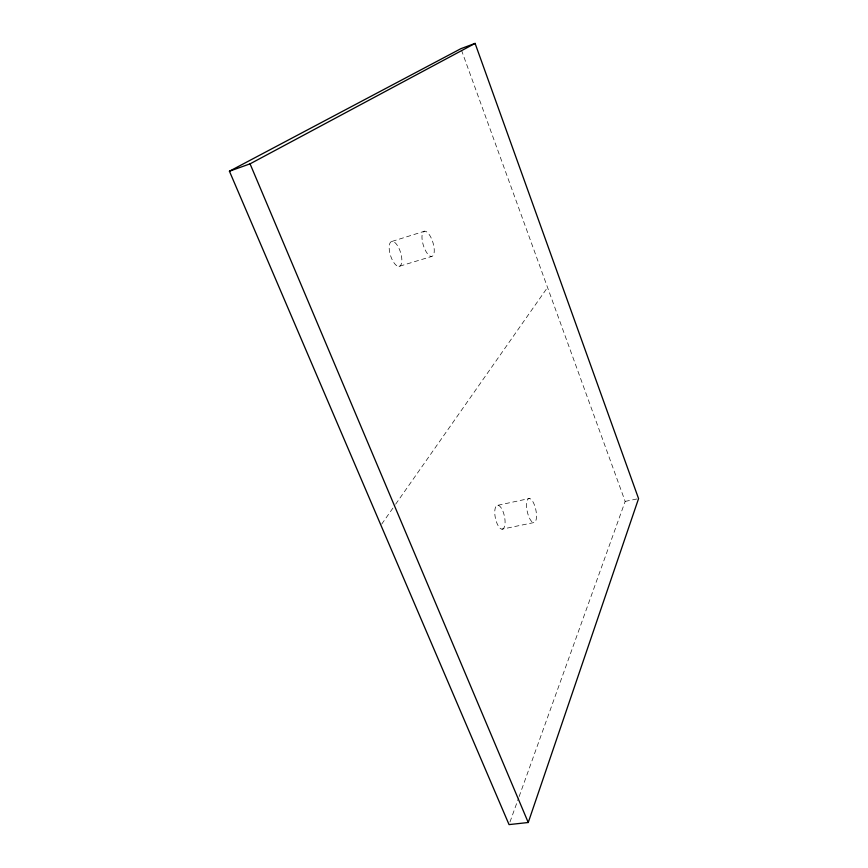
<?xml version="1.0" encoding="UTF-8"?>
<svg xmlns="http://www.w3.org/2000/svg" width="868" height="868" viewBox="0 0 868 868"><rect width="100%" height="100%" fill="white"/><g stroke="black" fill="none" stroke-linecap="round" stroke-linejoin="round"><path stroke-width="0.65" stroke-dasharray="4.34 3.25" d="M509.961 822.05L518.652 797.876M519.107 796.607L625.166 501.4L461.385 49.932M381.703 524.109L394.875 505.306M395.645 504.199L547.545 287.427M392.097 241.38L424.669 231.17M399.041 266.378A13.009 5.262 72.6 0 0 398.325 247.044A13.009 5.262 72.6 0 0 389.179 248.237A13.009 5.262 72.6 0 0 399.041 266.378L431.656 256.461A13.15 4.991 72.8 0 0 430.691 236.986A13.15 4.991 72.8 0 0 421.989 238.016A13.15 4.991 72.8 0 0 431.656 256.461M497.906 505.274L529.426 498.492M625.166 501.4L637.351 498.872M502.008 529.165A12.174 4.622 78.1 0 0 502.973 511.361A12.174 4.622 78.1 0 0 494.782 511.133A12.174 4.622 78.1 0 0 502.008 529.165L533.69 522.612A12.304 4.373 77.9 0 0 534.33 504.688A12.304 4.373 77.9 0 0 526.54 504.351A12.304 4.373 77.9 0 0 533.69 522.612"/><path stroke-width="1.3" d="M528.243 822.506L638.566 498.612L475.1 43.4L460.919 48.662L229.434 171.224L509.049 824.6L528.243 822.506L250.06 163.846L475.1 43.4M229.434 171.224L250.06 163.846"/></g></svg>
